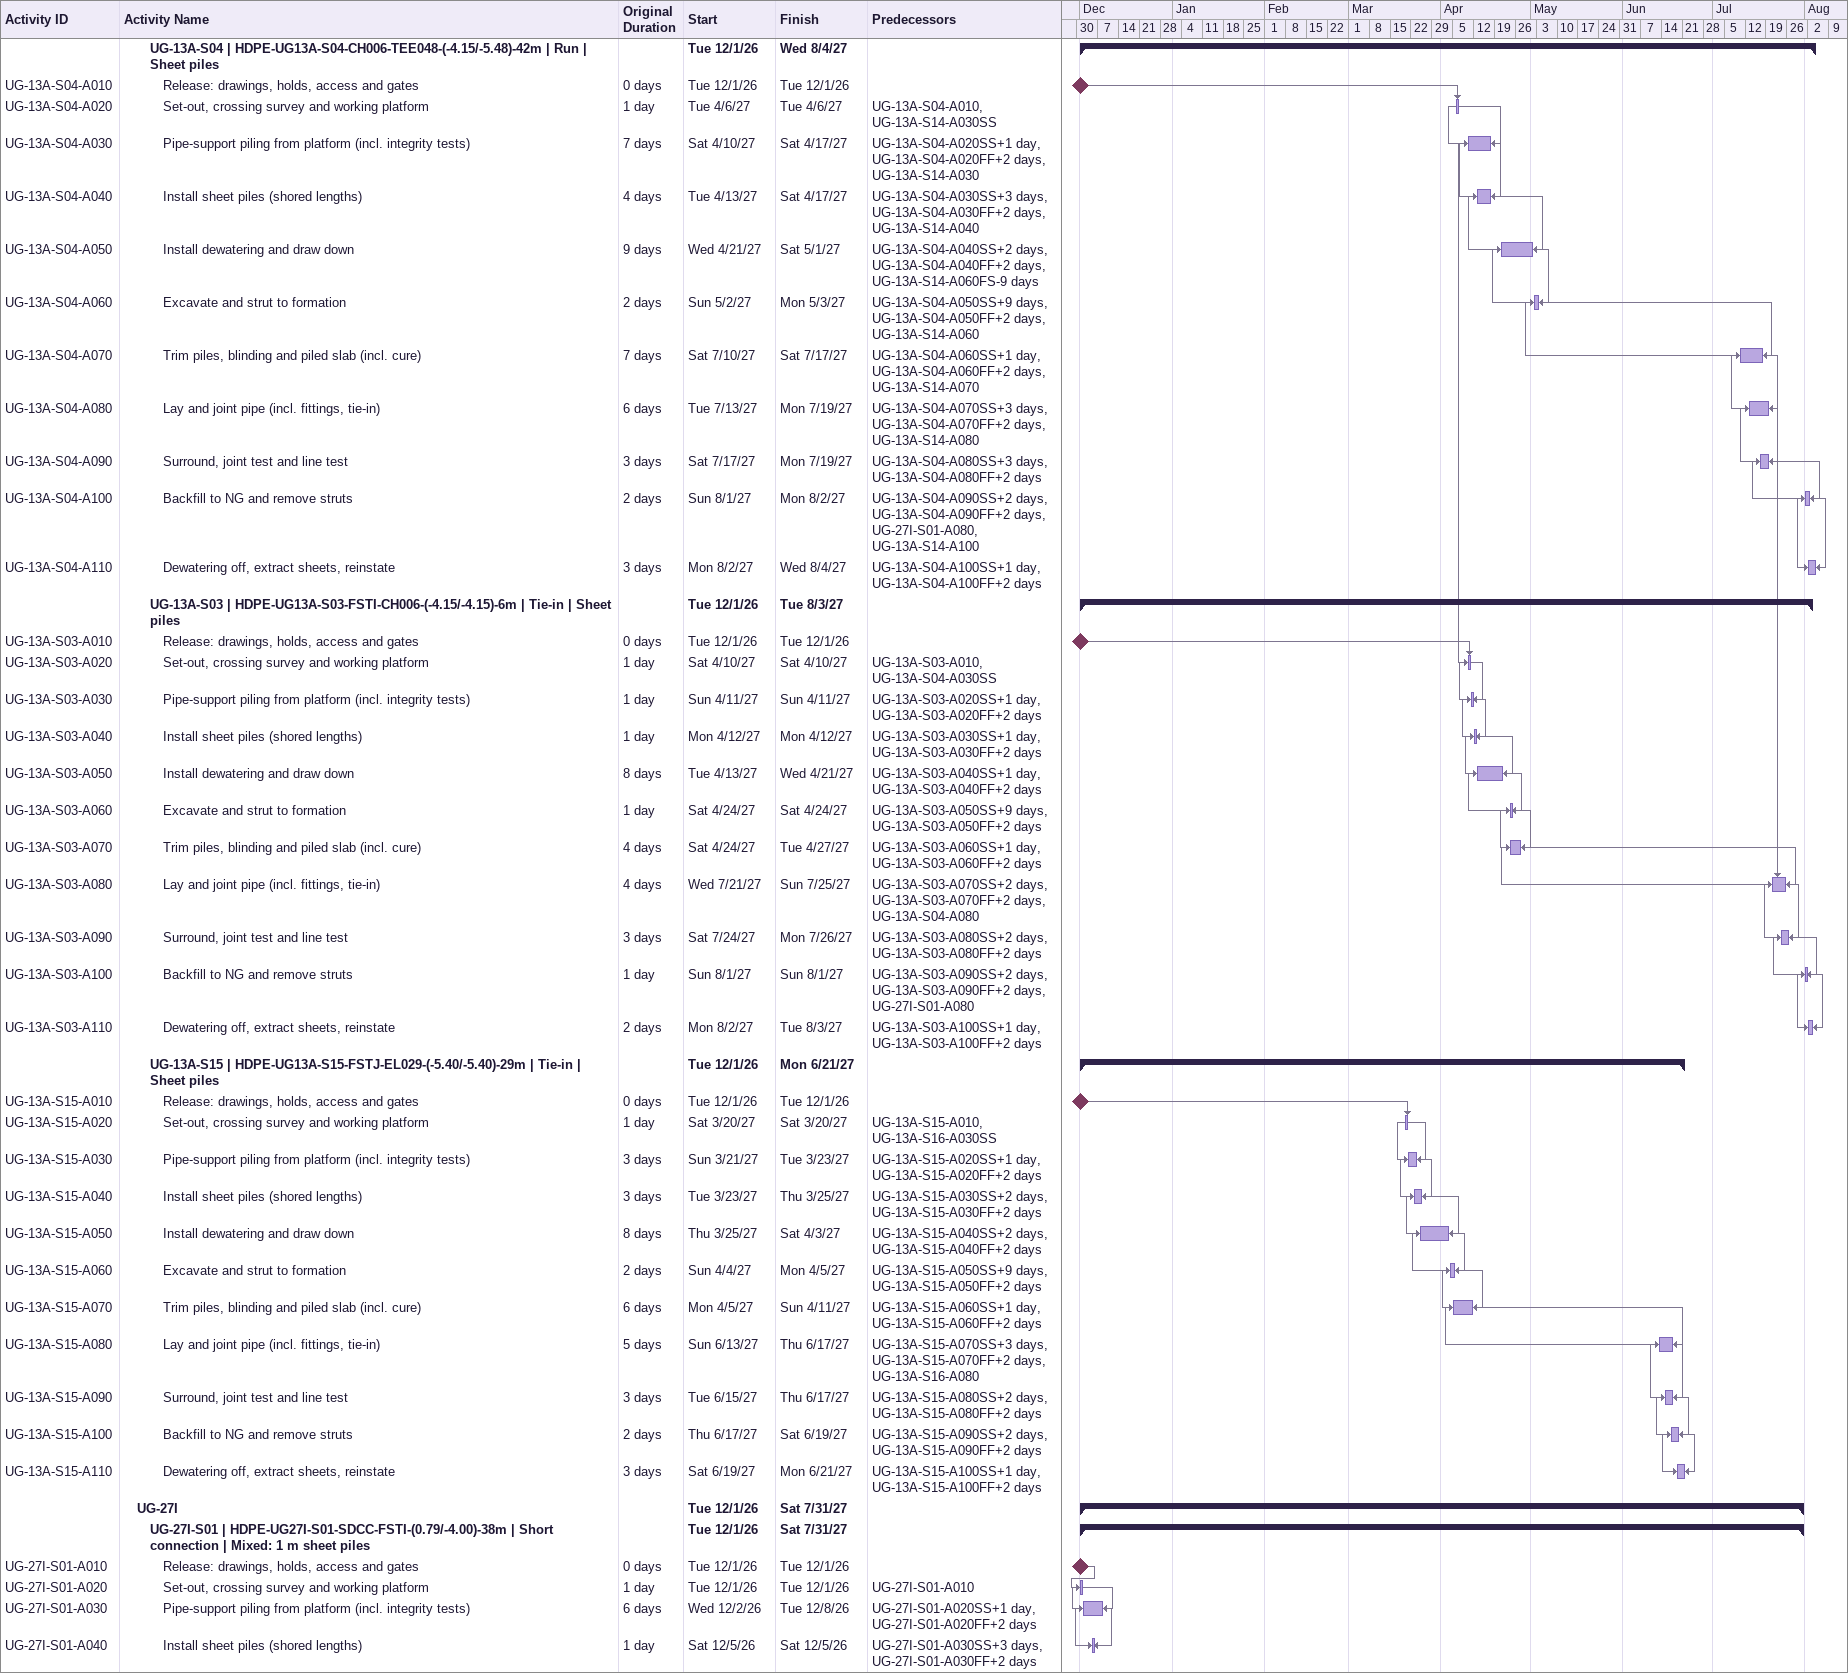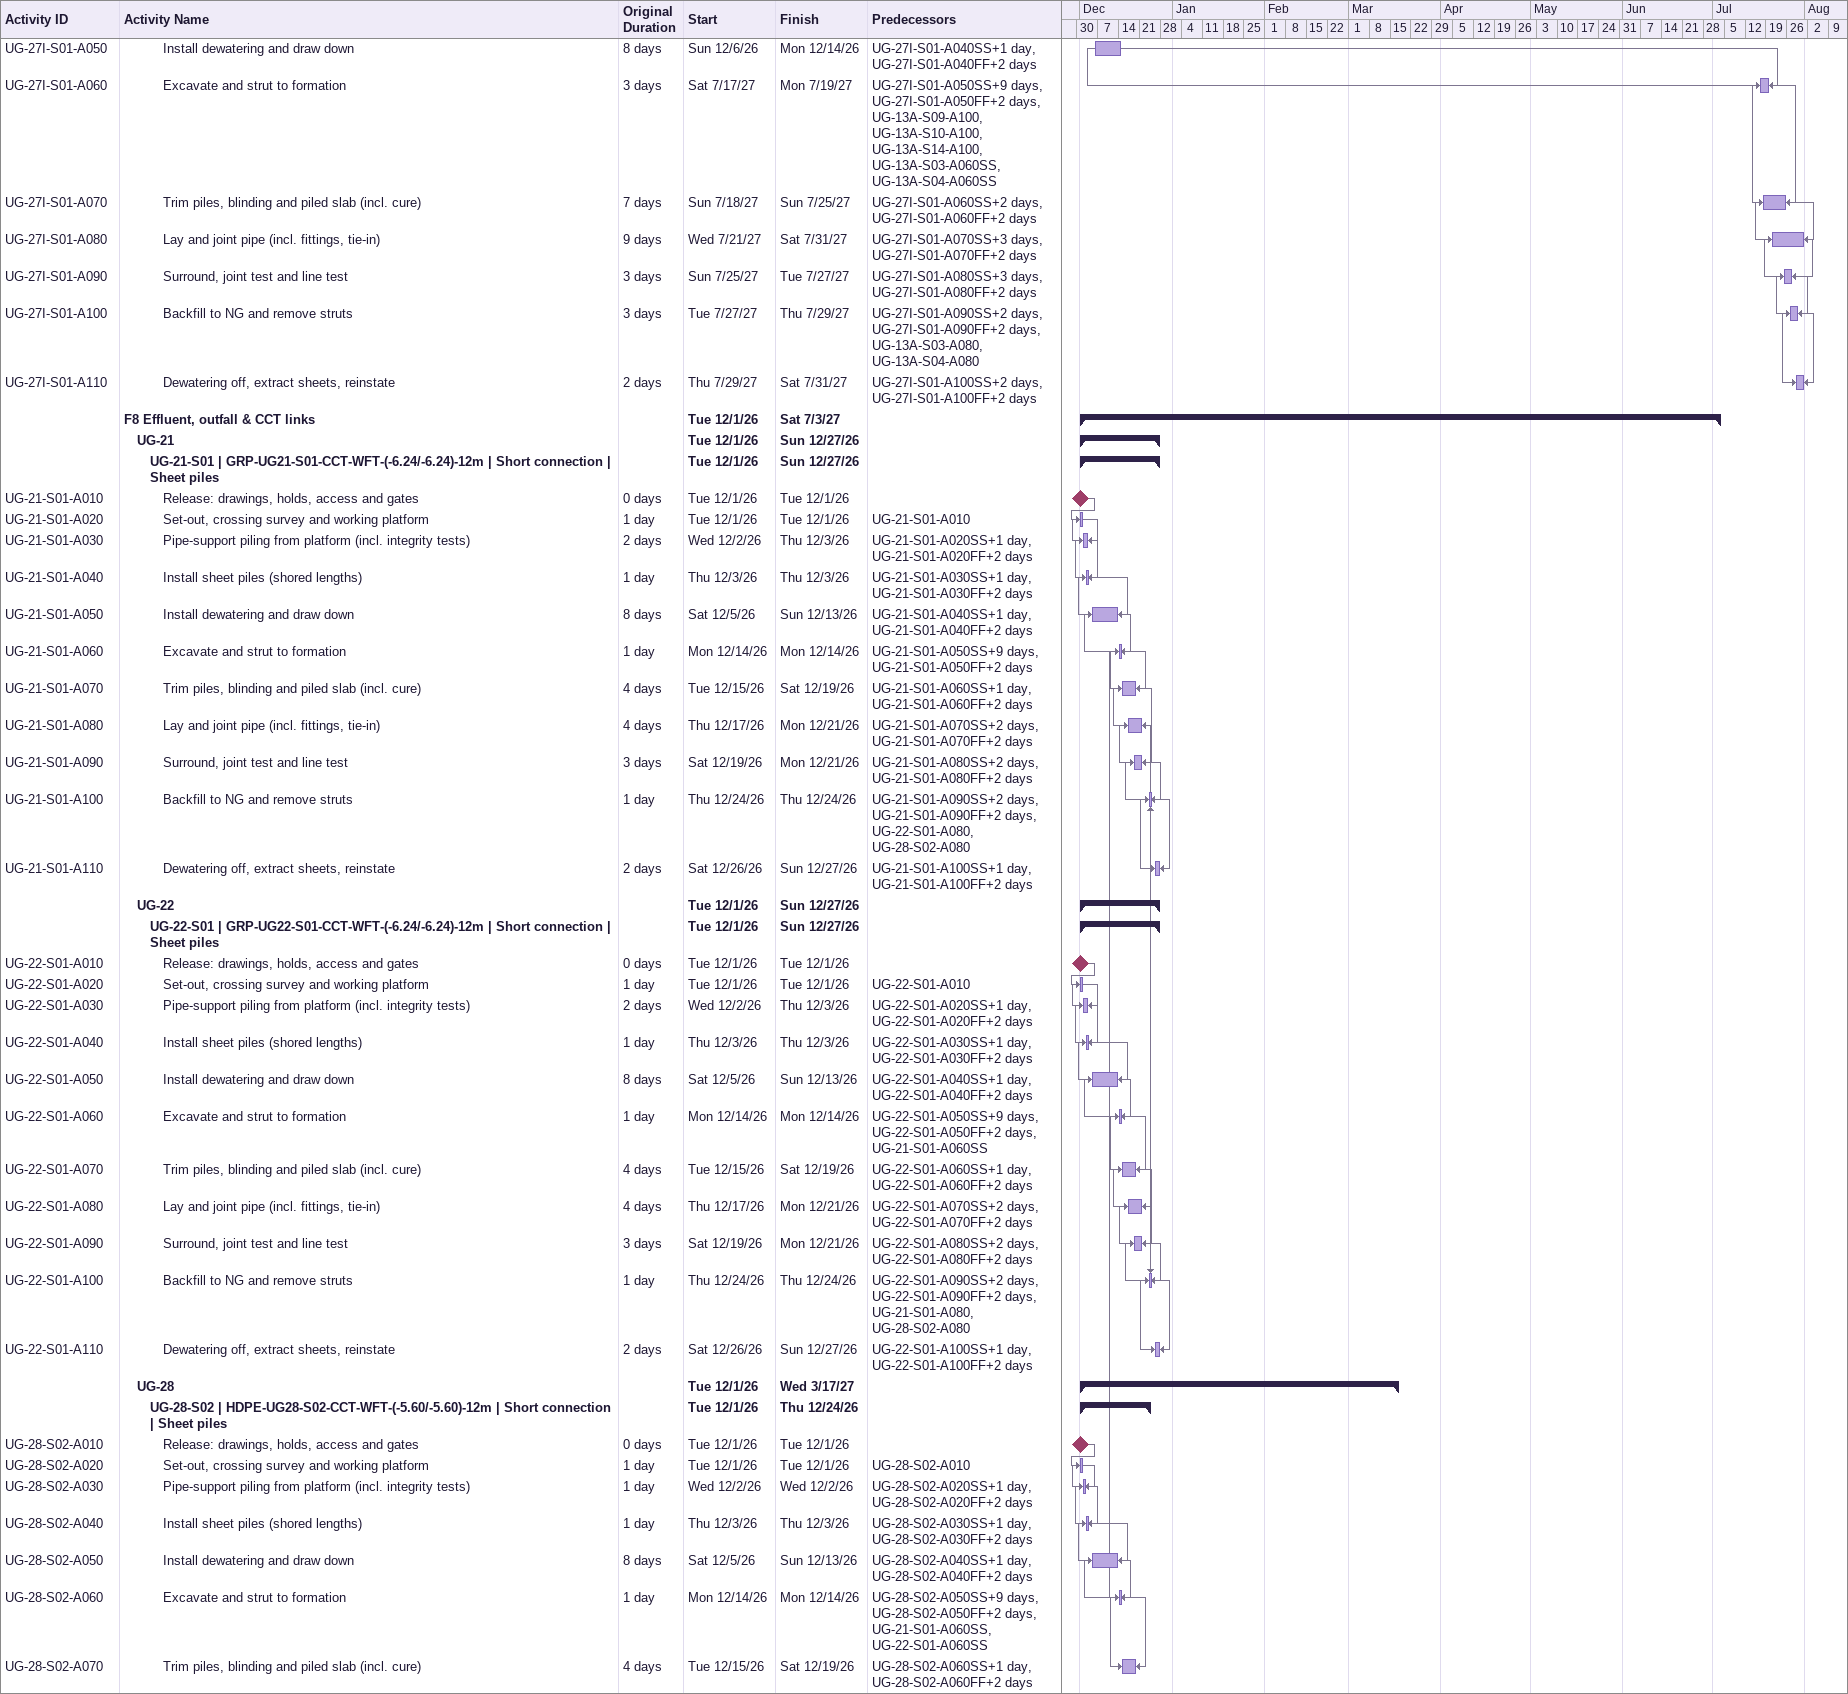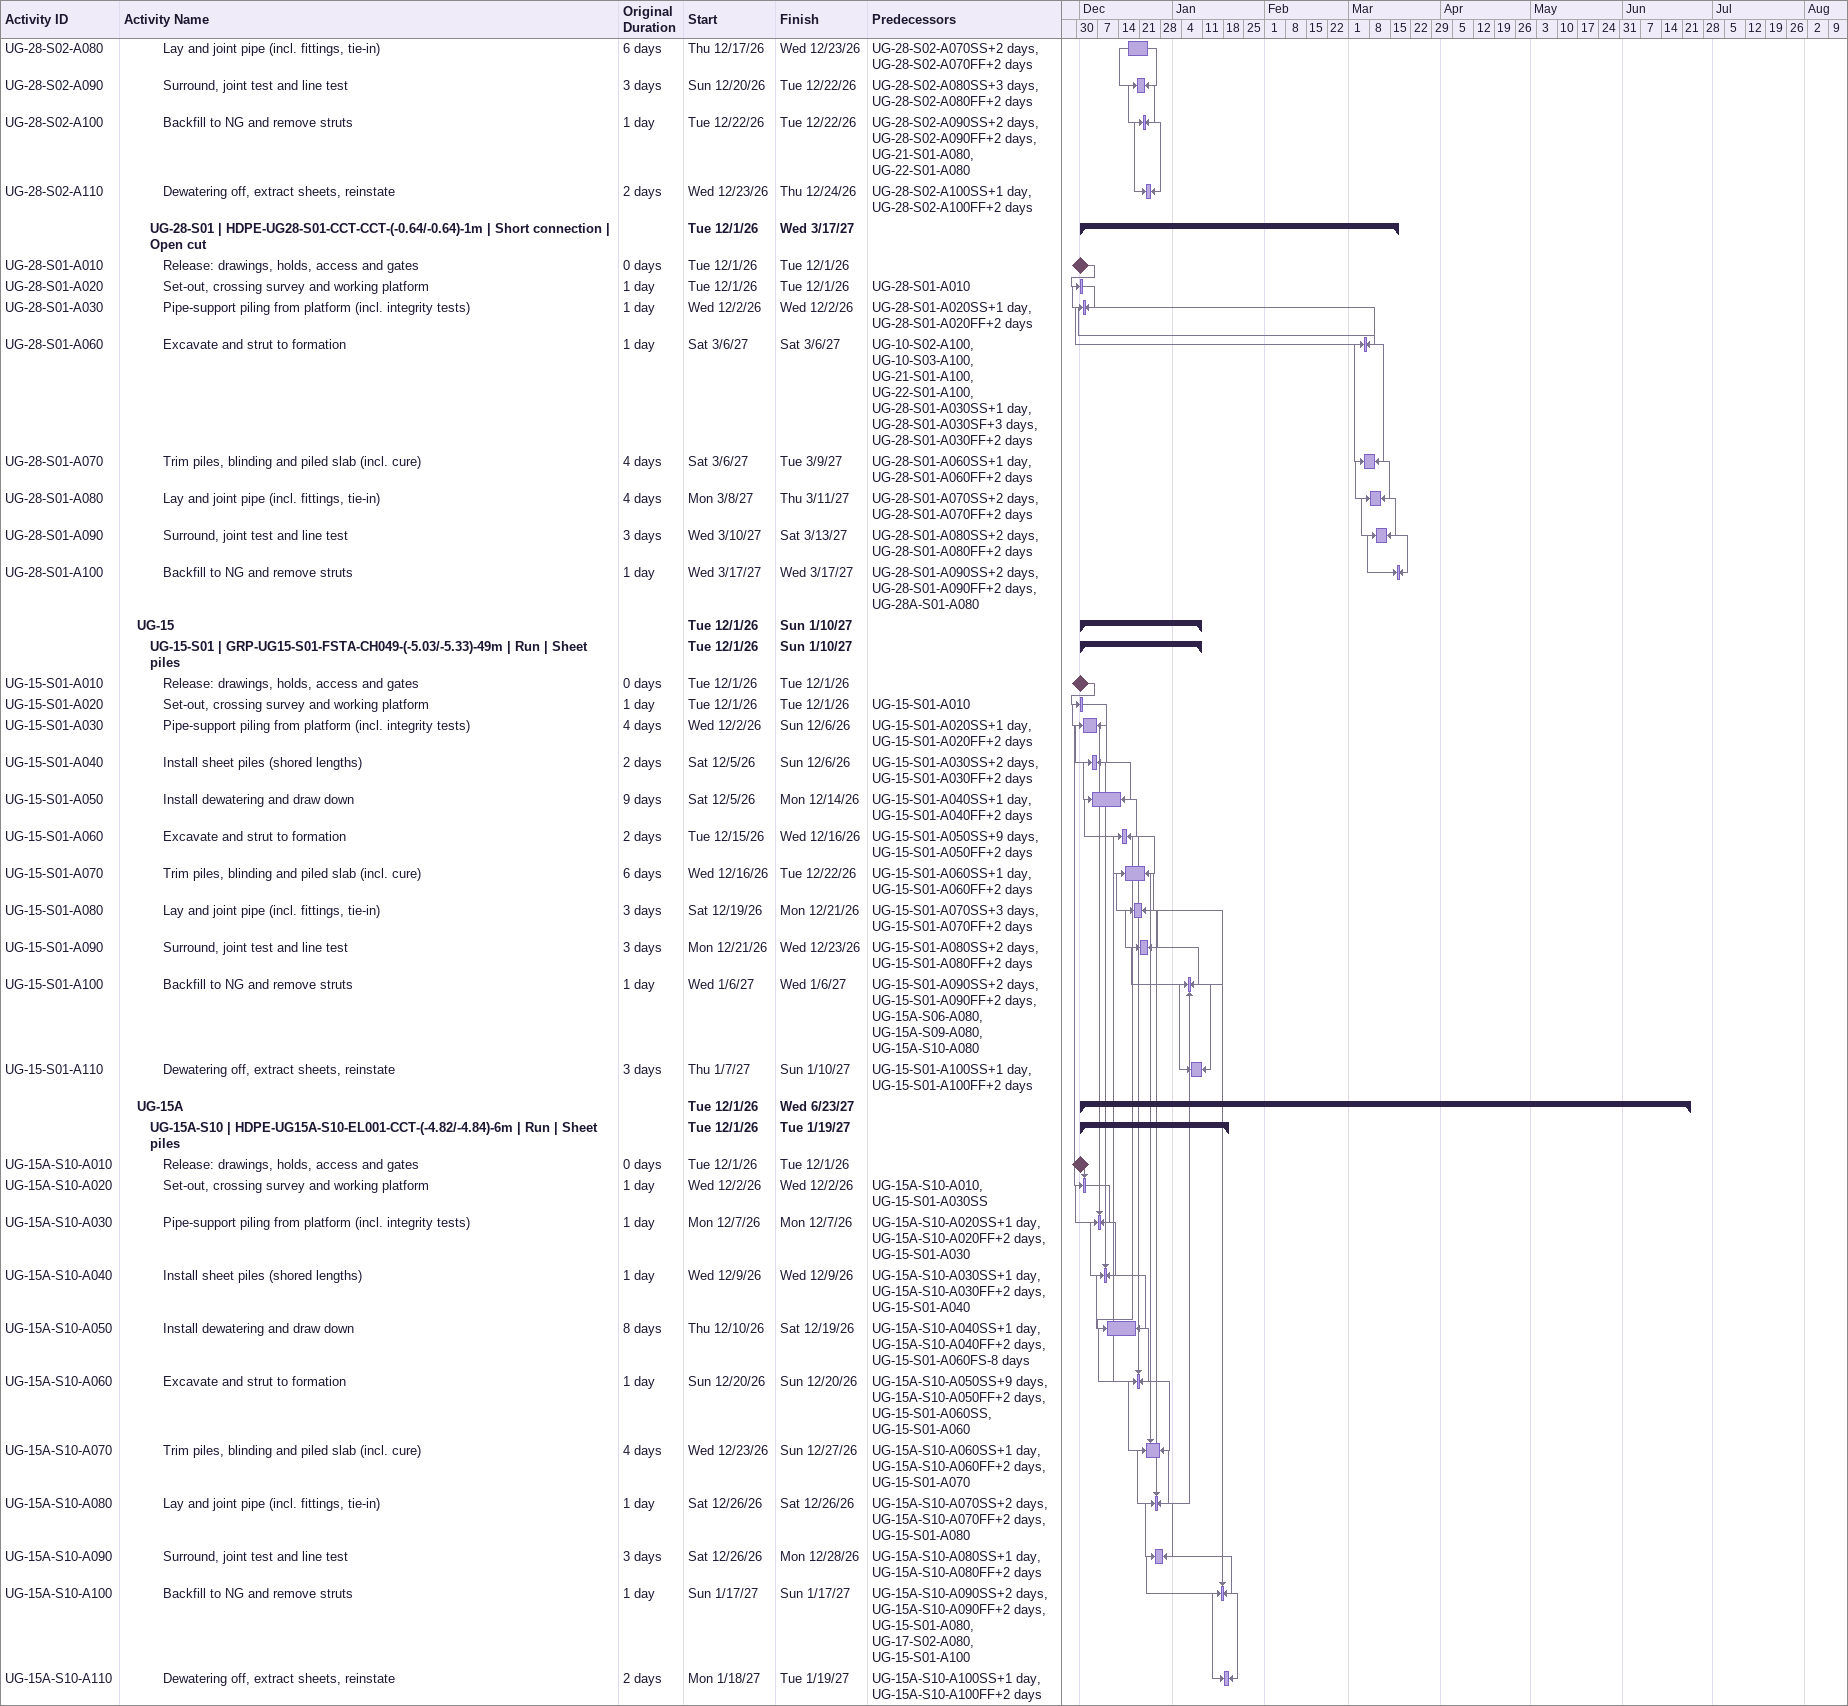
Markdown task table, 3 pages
| ID | Level | Task | Original duration | Start | Finish | Predecessors |
|---|---|---|---|---|---|---|
|  | 3 | **UG-13A-S04 \| HDPE-UG13A-S04-CH006-TEE048-(-4.15/-5.48)-42m \| Run \| Sheet piles** |  | 2026-12-01 | 2027-08-04 |  |
| UG-13A-S04-A010 | 4 | Release: drawings, holds, access and gates | 0d | 2026-12-01 | 2026-12-01 |  |
| UG-13A-S04-A020 | 4 | Set-out, crossing survey and working platform | 1d | 2027-04-06 | 2027-04-06 | UG-13A-S04-A010, UG-13A-S14-A030SS |
| UG-13A-S04-A030 | 4 | Pipe-support piling from platform (incl. integrity tests) | 7d | 2027-04-10 | 2027-04-17 | UG-13A-S04-A020SS+1d, UG-13A-S04-A020FF+2d, UG-13A-S14-A030 |
| UG-13A-S04-A040 | 4 | Install sheet piles (shored lengths) | 4d | 2027-04-13 | 2027-04-17 | UG-13A-S04-A030SS+3d, UG-13A-S04-A030FF+2d, UG-13A-S14-A040 |
| UG-13A-S04-A050 | 4 | Install dewatering and draw down | 9d | 2027-04-21 | 2027-05-01 | UG-13A-S04-A040SS+2d, UG-13A-S04-A040FF+2d, UG-13A-S14-A060FS-9d |
| UG-13A-S04-A060 | 4 | Excavate and strut to formation | 2d | 2027-05-02 | 2027-05-03 | UG-13A-S04-A050SS+9d, UG-13A-S04-A050FF+2d, UG-13A-S14-A060 |
| UG-13A-S04-A070 | 4 | Trim piles, blinding and piled slab (incl. cure) | 7d | 2027-07-10 | 2027-07-17 | UG-13A-S04-A060SS+1d, UG-13A-S04-A060FF+2d, UG-13A-S14-A070 |
| UG-13A-S04-A080 | 4 | Lay and joint pipe (incl. fittings, tie-in) | 6d | 2027-07-13 | 2027-07-19 | UG-13A-S04-A070SS+3d, UG-13A-S04-A070FF+2d, UG-13A-S14-A080 |
| UG-13A-S04-A090 | 4 | Surround, joint test and line test | 3d | 2027-07-17 | 2027-07-19 | UG-13A-S04-A080SS+3d, UG-13A-S04-A080FF+2d |
| UG-13A-S04-A100 | 4 | Backfill to NG and remove struts | 2d | 2027-08-01 | 2027-08-02 | UG-13A-S04-A090SS+2d, UG-13A-S04-A090FF+2d, UG-27I-S01-A080, UG-13A-S14-A100 |
| UG-13A-S04-A110 | 4 | Dewatering off, extract sheets, reinstate | 3d | 2027-08-02 | 2027-08-04 | UG-13A-S04-A100SS+1d, UG-13A-S04-A100FF+2d |
|  | 3 | **UG-13A-S03 \| HDPE-UG13A-S03-FSTI-CH006-(-4.15/-4.15)-6m \| Tie-in \| Sheet piles** |  | 2026-12-01 | 2027-08-03 |  |
| UG-13A-S03-A010 | 4 | Release: drawings, holds, access and gates | 0d | 2026-12-01 | 2026-12-01 |  |
| UG-13A-S03-A020 | 4 | Set-out, crossing survey and working platform | 1d | 2027-04-10 | 2027-04-10 | UG-13A-S03-A010, UG-13A-S04-A030SS |
| UG-13A-S03-A030 | 4 | Pipe-support piling from platform (incl. integrity tests) | 1d | 2027-04-11 | 2027-04-11 | UG-13A-S03-A020SS+1d, UG-13A-S03-A020FF+2d |
| UG-13A-S03-A040 | 4 | Install sheet piles (shored lengths) | 1d | 2027-04-12 | 2027-04-12 | UG-13A-S03-A030SS+1d, UG-13A-S03-A030FF+2d |
| UG-13A-S03-A050 | 4 | Install dewatering and draw down | 8d | 2027-04-13 | 2027-04-21 | UG-13A-S03-A040SS+1d, UG-13A-S03-A040FF+2d |
| UG-13A-S03-A060 | 4 | Excavate and strut to formation | 1d | 2027-04-24 | 2027-04-24 | UG-13A-S03-A050SS+9d, UG-13A-S03-A050FF+2d |
| UG-13A-S03-A070 | 4 | Trim piles, blinding and piled slab (incl. cure) | 4d | 2027-04-24 | 2027-04-27 | UG-13A-S03-A060SS+1d, UG-13A-S03-A060FF+2d |
| UG-13A-S03-A080 | 4 | Lay and joint pipe (incl. fittings, tie-in) | 4d | 2027-07-21 | 2027-07-25 | UG-13A-S03-A070SS+2d, UG-13A-S03-A070FF+2d, UG-13A-S04-A080 |
| UG-13A-S03-A090 | 4 | Surround, joint test and line test | 3d | 2027-07-24 | 2027-07-26 | UG-13A-S03-A080SS+2d, UG-13A-S03-A080FF+2d |
| UG-13A-S03-A100 | 4 | Backfill to NG and remove struts | 1d | 2027-08-01 | 2027-08-01 | UG-13A-S03-A090SS+2d, UG-13A-S03-A090FF+2d, UG-27I-S01-A080 |
| UG-13A-S03-A110 | 4 | Dewatering off, extract sheets, reinstate | 2d | 2027-08-02 | 2027-08-03 | UG-13A-S03-A100SS+1d, UG-13A-S03-A100FF+2d |
|  | 3 | **UG-13A-S15 \| HDPE-UG13A-S15-FSTJ-EL029-(-5.40/-5.40)-29m \| Tie-in \| Sheet piles** |  | 2026-12-01 | 2027-06-21 |  |
| UG-13A-S15-A010 | 4 | Release: drawings, holds, access and gates | 0d | 2026-12-01 | 2026-12-01 |  |
| UG-13A-S15-A020 | 4 | Set-out, crossing survey and working platform | 1d | 2027-03-20 | 2027-03-20 | UG-13A-S15-A010, UG-13A-S16-A030SS |
| UG-13A-S15-A030 | 4 | Pipe-support piling from platform (incl. integrity tests) | 3d | 2027-03-21 | 2027-03-23 | UG-13A-S15-A020SS+1d, UG-13A-S15-A020FF+2d |
| UG-13A-S15-A040 | 4 | Install sheet piles (shored lengths) | 3d | 2027-03-23 | 2027-03-25 | UG-13A-S15-A030SS+2d, UG-13A-S15-A030FF+2d |
| UG-13A-S15-A050 | 4 | Install dewatering and draw down | 8d | 2027-03-25 | 2027-04-03 | UG-13A-S15-A040SS+2d, UG-13A-S15-A040FF+2d |
| UG-13A-S15-A060 | 4 | Excavate and strut to formation | 2d | 2027-04-04 | 2027-04-05 | UG-13A-S15-A050SS+9d, UG-13A-S15-A050FF+2d |
| UG-13A-S15-A070 | 4 | Trim piles, blinding and piled slab (incl. cure) | 6d | 2027-04-05 | 2027-04-11 | UG-13A-S15-A060SS+1d, UG-13A-S15-A060FF+2d |
| UG-13A-S15-A080 | 4 | Lay and joint pipe (incl. fittings, tie-in) | 5d | 2027-06-13 | 2027-06-17 | UG-13A-S15-A070SS+3d, UG-13A-S15-A070FF+2d, UG-13A-S16-A080 |
| UG-13A-S15-A090 | 4 | Surround, joint test and line test | 3d | 2027-06-15 | 2027-06-17 | UG-13A-S15-A080SS+2d, UG-13A-S15-A080FF+2d |
| UG-13A-S15-A100 | 4 | Backfill to NG and remove struts | 2d | 2027-06-17 | 2027-06-19 | UG-13A-S15-A090SS+2d, UG-13A-S15-A090FF+2d |
| UG-13A-S15-A110 | 4 | Dewatering off, extract sheets, reinstate | 3d | 2027-06-19 | 2027-06-21 | UG-13A-S15-A100SS+1d, UG-13A-S15-A100FF+2d |
|  | 2 | **UG-27I** |  | 2026-12-01 | 2027-07-31 |  |
|  | 3 | **UG-27I-S01 \| HDPE-UG27I-S01-SDCC-FSTI-(0.79/-4.00)-38m \| Short connection \| Mixed: 1 m sheet piles** |  | 2026-12-01 | 2027-07-31 |  |
| UG-27I-S01-A010 | 4 | Release: drawings, holds, access and gates | 0d | 2026-12-01 | 2026-12-01 |  |
| UG-27I-S01-A020 | 4 | Set-out, crossing survey and working platform | 1d | 2026-12-01 | 2026-12-01 | UG-27I-S01-A010 |
| UG-27I-S01-A030 | 4 | Pipe-support piling from platform (incl. integrity tests) | 6d | 2026-12-02 | 2026-12-08 | UG-27I-S01-A020SS+1d, UG-27I-S01-A020FF+2d |
| UG-27I-S01-A040 | 4 | Install sheet piles (shored lengths) | 1d | 2026-12-05 | 2026-12-05 | UG-27I-S01-A030SS+3d, UG-27I-S01-A030FF+2d |
| UG-27I-S01-A050 | 4 | Install dewatering and draw down | 8d | 2026-12-06 | 2026-12-14 | UG-27I-S01-A040SS+1d, UG-27I-S01-A040FF+2d |
| UG-27I-S01-A060 | 4 | Excavate and strut to formation | 3d | 2027-07-17 | 2027-07-19 | UG-27I-S01-A050SS+9d, UG-27I-S01-A050FF+2d, UG-13A-S09-A100, UG-13A-S10-A100, UG-13A-S14-A100, UG-13A-S03-A060SS, UG-13A-S04-A060SS |
| UG-27I-S01-A070 | 4 | Trim piles, blinding and piled slab (incl. cure) | 7d | 2027-07-18 | 2027-07-25 | UG-27I-S01-A060SS+2d, UG-27I-S01-A060FF+2d |
| UG-27I-S01-A080 | 4 | Lay and joint pipe (incl. fittings, tie-in) | 9d | 2027-07-21 | 2027-07-31 | UG-27I-S01-A070SS+3d, UG-27I-S01-A070FF+2d |
| UG-27I-S01-A090 | 4 | Surround, joint test and line test | 3d | 2027-07-25 | 2027-07-27 | UG-27I-S01-A080SS+3d, UG-27I-S01-A080FF+2d |
| UG-27I-S01-A100 | 4 | Backfill to NG and remove struts | 3d | 2027-07-27 | 2027-07-29 | UG-27I-S01-A090SS+2d, UG-27I-S01-A090FF+2d, UG-13A-S03-A080, UG-13A-S04-A080 |
| UG-27I-S01-A110 | 4 | Dewatering off, extract sheets, reinstate | 2d | 2027-07-29 | 2027-07-31 | UG-27I-S01-A100SS+2d, UG-27I-S01-A100FF+2d |
|  | 1 | **F8 Effluent, outfall & CCT links** |  | 2026-12-01 | 2027-07-03 |  |
|  | 2 | **UG-21** |  | 2026-12-01 | 2026-12-27 |  |
|  | 3 | **UG-21-S01 \| GRP-UG21-S01-CCT-WFT-(-6.24/-6.24)-12m \| Short connection \| Sheet piles** |  | 2026-12-01 | 2026-12-27 |  |
| UG-21-S01-A010 | 4 | Release: drawings, holds, access and gates | 0d | 2026-12-01 | 2026-12-01 |  |
| UG-21-S01-A020 | 4 | Set-out, crossing survey and working platform | 1d | 2026-12-01 | 2026-12-01 | UG-21-S01-A010 |
| UG-21-S01-A030 | 4 | Pipe-support piling from platform (incl. integrity tests) | 2d | 2026-12-02 | 2026-12-03 | UG-21-S01-A020SS+1d, UG-21-S01-A020FF+2d |
| UG-21-S01-A040 | 4 | Install sheet piles (shored lengths) | 1d | 2026-12-03 | 2026-12-03 | UG-21-S01-A030SS+1d, UG-21-S01-A030FF+2d |
| UG-21-S01-A050 | 4 | Install dewatering and draw down | 8d | 2026-12-05 | 2026-12-13 | UG-21-S01-A040SS+1d, UG-21-S01-A040FF+2d |
| UG-21-S01-A060 | 4 | Excavate and strut to formation | 1d | 2026-12-14 | 2026-12-14 | UG-21-S01-A050SS+9d, UG-21-S01-A050FF+2d |
| UG-21-S01-A070 | 4 | Trim piles, blinding and piled slab (incl. cure) | 4d | 2026-12-15 | 2026-12-19 | UG-21-S01-A060SS+1d, UG-21-S01-A060FF+2d |
| UG-21-S01-A080 | 4 | Lay and joint pipe (incl. fittings, tie-in) | 4d | 2026-12-17 | 2026-12-21 | UG-21-S01-A070SS+2d, UG-21-S01-A070FF+2d |
| UG-21-S01-A090 | 4 | Surround, joint test and line test | 3d | 2026-12-19 | 2026-12-21 | UG-21-S01-A080SS+2d, UG-21-S01-A080FF+2d |
| UG-21-S01-A100 | 4 | Backfill to NG and remove struts | 1d | 2026-12-24 | 2026-12-24 | UG-21-S01-A090SS+2d, UG-21-S01-A090FF+2d, UG-22-S01-A080, UG-28-S02-A080 |
| UG-21-S01-A110 | 4 | Dewatering off, extract sheets, reinstate | 2d | 2026-12-26 | 2026-12-27 | UG-21-S01-A100SS+1d, UG-21-S01-A100FF+2d |
|  | 2 | **UG-22** |  | 2026-12-01 | 2026-12-27 |  |
|  | 3 | **UG-22-S01 \| GRP-UG22-S01-CCT-WFT-(-6.24/-6.24)-12m \| Short connection \| Sheet piles** |  | 2026-12-01 | 2026-12-27 |  |
| UG-22-S01-A010 | 4 | Release: drawings, holds, access and gates | 0d | 2026-12-01 | 2026-12-01 |  |
| UG-22-S01-A020 | 4 | Set-out, crossing survey and working platform | 1d | 2026-12-01 | 2026-12-01 | UG-22-S01-A010 |
| UG-22-S01-A030 | 4 | Pipe-support piling from platform (incl. integrity tests) | 2d | 2026-12-02 | 2026-12-03 | UG-22-S01-A020SS+1d, UG-22-S01-A020FF+2d |
| UG-22-S01-A040 | 4 | Install sheet piles (shored lengths) | 1d | 2026-12-03 | 2026-12-03 | UG-22-S01-A030SS+1d, UG-22-S01-A030FF+2d |
| UG-22-S01-A050 | 4 | Install dewatering and draw down | 8d | 2026-12-05 | 2026-12-13 | UG-22-S01-A040SS+1d, UG-22-S01-A040FF+2d |
| UG-22-S01-A060 | 4 | Excavate and strut to formation | 1d | 2026-12-14 | 2026-12-14 | UG-22-S01-A050SS+9d, UG-22-S01-A050FF+2d, UG-21-S01-A060SS |
| UG-22-S01-A070 | 4 | Trim piles, blinding and piled slab (incl. cure) | 4d | 2026-12-15 | 2026-12-19 | UG-22-S01-A060SS+1d, UG-22-S01-A060FF+2d |
| UG-22-S01-A080 | 4 | Lay and joint pipe (incl. fittings, tie-in) | 4d | 2026-12-17 | 2026-12-21 | UG-22-S01-A070SS+2d, UG-22-S01-A070FF+2d |
| UG-22-S01-A090 | 4 | Surround, joint test and line test | 3d | 2026-12-19 | 2026-12-21 | UG-22-S01-A080SS+2d, UG-22-S01-A080FF+2d |
| UG-22-S01-A100 | 4 | Backfill to NG and remove struts | 1d | 2026-12-24 | 2026-12-24 | UG-22-S01-A090SS+2d, UG-22-S01-A090FF+2d, UG-21-S01-A080, UG-28-S02-A080 |
| UG-22-S01-A110 | 4 | Dewatering off, extract sheets, reinstate | 2d | 2026-12-26 | 2026-12-27 | UG-22-S01-A100SS+1d, UG-22-S01-A100FF+2d |
|  | 2 | **UG-28** |  | 2026-12-01 | 2027-03-17 |  |
|  | 3 | **UG-28-S02 \| HDPE-UG28-S02-CCT-WFT-(-5.60/-5.60)-12m \| Short connection \| Sheet piles** |  | 2026-12-01 | 2026-12-24 |  |
| UG-28-S02-A010 | 4 | Release: drawings, holds, access and gates | 0d | 2026-12-01 | 2026-12-01 |  |
| UG-28-S02-A020 | 4 | Set-out, crossing survey and working platform | 1d | 2026-12-01 | 2026-12-01 | UG-28-S02-A010 |
| UG-28-S02-A030 | 4 | Pipe-support piling from platform (incl. integrity tests) | 1d | 2026-12-02 | 2026-12-02 | UG-28-S02-A020SS+1d, UG-28-S02-A020FF+2d |
| UG-28-S02-A040 | 4 | Install sheet piles (shored lengths) | 1d | 2026-12-03 | 2026-12-03 | UG-28-S02-A030SS+1d, UG-28-S02-A030FF+2d |
| UG-28-S02-A050 | 4 | Install dewatering and draw down | 8d | 2026-12-05 | 2026-12-13 | UG-28-S02-A040SS+1d, UG-28-S02-A040FF+2d |
| UG-28-S02-A060 | 4 | Excavate and strut to formation | 1d | 2026-12-14 | 2026-12-14 | UG-28-S02-A050SS+9d, UG-28-S02-A050FF+2d, UG-21-S01-A060SS, UG-22-S01-A060SS |
| UG-28-S02-A070 | 4 | Trim piles, blinding and piled slab (incl. cure) | 4d | 2026-12-15 | 2026-12-19 | UG-28-S02-A060SS+1d, UG-28-S02-A060FF+2d |
| UG-28-S02-A080 | 4 | Lay and joint pipe (incl. fittings, tie-in) | 6d | 2026-12-17 | 2026-12-23 | UG-28-S02-A070SS+2d, UG-28-S02-A070FF+2d |
| UG-28-S02-A090 | 4 | Surround, joint test and line test | 3d | 2026-12-20 | 2026-12-22 | UG-28-S02-A080SS+3d, UG-28-S02-A080FF+2d |
| UG-28-S02-A100 | 4 | Backfill to NG and remove struts | 1d | 2026-12-22 | 2026-12-22 | UG-28-S02-A090SS+2d, UG-28-S02-A090FF+2d, UG-21-S01-A080, UG-22-S01-A080 |
| UG-28-S02-A110 | 4 | Dewatering off, extract sheets, reinstate | 2d | 2026-12-23 | 2026-12-24 | UG-28-S02-A100SS+1d, UG-28-S02-A100FF+2d |
|  | 3 | **UG-28-S01 \| HDPE-UG28-S01-CCT-CCT-(-0.64/-0.64)-1m \| Short connection \| Open cut** |  | 2026-12-01 | 2027-03-17 |  |
| UG-28-S01-A010 | 4 | Release: drawings, holds, access and gates | 0d | 2026-12-01 | 2026-12-01 |  |
| UG-28-S01-A020 | 4 | Set-out, crossing survey and working platform | 1d | 2026-12-01 | 2026-12-01 | UG-28-S01-A010 |
| UG-28-S01-A030 | 4 | Pipe-support piling from platform (incl. integrity tests) | 1d | 2026-12-02 | 2026-12-02 | UG-28-S01-A020SS+1d, UG-28-S01-A020FF+2d |
| UG-28-S01-A060 | 4 | Excavate and strut to formation | 1d | 2027-03-06 | 2027-03-06 | UG-10-S02-A100, UG-10-S03-A100, UG-21-S01-A100, UG-22-S01-A100, UG-28-S01-A030SS+1d, UG-28-S01-A030SF+3d, UG-28-S01-A030FF+2d |
| UG-28-S01-A070 | 4 | Trim piles, blinding and piled slab (incl. cure) | 4d | 2027-03-06 | 2027-03-09 | UG-28-S01-A060SS+1d, UG-28-S01-A060FF+2d |
| UG-28-S01-A080 | 4 | Lay and joint pipe (incl. fittings, tie-in) | 4d | 2027-03-08 | 2027-03-11 | UG-28-S01-A070SS+2d, UG-28-S01-A070FF+2d |
| UG-28-S01-A090 | 4 | Surround, joint test and line test | 3d | 2027-03-10 | 2027-03-13 | UG-28-S01-A080SS+2d, UG-28-S01-A080FF+2d |
| UG-28-S01-A100 | 4 | Backfill to NG and remove struts | 1d | 2027-03-17 | 2027-03-17 | UG-28-S01-A090SS+2d, UG-28-S01-A090FF+2d, UG-28A-S01-A080 |
|  | 2 | **UG-15** |  | 2026-12-01 | 2027-01-10 |  |
|  | 3 | **UG-15-S01 \| GRP-UG15-S01-FSTA-CH049-(-5.03/-5.33)-49m \| Run \| Sheet piles** |  | 2026-12-01 | 2027-01-10 |  |
| UG-15-S01-A010 | 4 | Release: drawings, holds, access and gates | 0d | 2026-12-01 | 2026-12-01 |  |
| UG-15-S01-A020 | 4 | Set-out, crossing survey and working platform | 1d | 2026-12-01 | 2026-12-01 | UG-15-S01-A010 |
| UG-15-S01-A030 | 4 | Pipe-support piling from platform (incl. integrity tests) | 4d | 2026-12-02 | 2026-12-06 | UG-15-S01-A020SS+1d, UG-15-S01-A020FF+2d |
| UG-15-S01-A040 | 4 | Install sheet piles (shored lengths) | 2d | 2026-12-05 | 2026-12-06 | UG-15-S01-A030SS+2d, UG-15-S01-A030FF+2d |
| UG-15-S01-A050 | 4 | Install dewatering and draw down | 9d | 2026-12-05 | 2026-12-14 | UG-15-S01-A040SS+1d, UG-15-S01-A040FF+2d |
| UG-15-S01-A060 | 4 | Excavate and strut to formation | 2d | 2026-12-15 | 2026-12-16 | UG-15-S01-A050SS+9d, UG-15-S01-A050FF+2d |
| UG-15-S01-A070 | 4 | Trim piles, blinding and piled slab (incl. cure) | 6d | 2026-12-16 | 2026-12-22 | UG-15-S01-A060SS+1d, UG-15-S01-A060FF+2d |
| UG-15-S01-A080 | 4 | Lay and joint pipe (incl. fittings, tie-in) | 3d | 2026-12-19 | 2026-12-21 | UG-15-S01-A070SS+3d, UG-15-S01-A070FF+2d |
| UG-15-S01-A090 | 4 | Surround, joint test and line test | 3d | 2026-12-21 | 2026-12-23 | UG-15-S01-A080SS+2d, UG-15-S01-A080FF+2d |
| UG-15-S01-A100 | 4 | Backfill to NG and remove struts | 1d | 2027-01-06 | 2027-01-06 | UG-15-S01-A090SS+2d, UG-15-S01-A090FF+2d, UG-15A-S06-A080, UG-15A-S09-A080, UG-15A-S10-A080 |
| UG-15-S01-A110 | 4 | Dewatering off, extract sheets, reinstate | 3d | 2027-01-07 | 2027-01-10 | UG-15-S01-A100SS+1d, UG-15-S01-A100FF+2d |
|  | 2 | **UG-15A** |  | 2026-12-01 | 2027-06-23 |  |
|  | 3 | **UG-15A-S10 \| HDPE-UG15A-S10-EL001-CCT-(-4.82/-4.84)-6m \| Run \| Sheet piles** |  | 2026-12-01 | 2027-01-19 |  |
| UG-15A-S10-A010 | 4 | Release: drawings, holds, access and gates | 0d | 2026-12-01 | 2026-12-01 |  |
| UG-15A-S10-A020 | 4 | Set-out, crossing survey and working platform | 1d | 2026-12-02 | 2026-12-02 | UG-15A-S10-A010, UG-15-S01-A030SS |
| UG-15A-S10-A030 | 4 | Pipe-support piling from platform (incl. integrity tests) | 1d | 2026-12-07 | 2026-12-07 | UG-15A-S10-A020SS+1d, UG-15A-S10-A020FF+2d, UG-15-S01-A030 |
| UG-15A-S10-A040 | 4 | Install sheet piles (shored lengths) | 1d | 2026-12-09 | 2026-12-09 | UG-15A-S10-A030SS+1d, UG-15A-S10-A030FF+2d, UG-15-S01-A040 |
| UG-15A-S10-A050 | 4 | Install dewatering and draw down | 8d | 2026-12-10 | 2026-12-19 | UG-15A-S10-A040SS+1d, UG-15A-S10-A040FF+2d, UG-15-S01-A060FS-8d |
| UG-15A-S10-A060 | 4 | Excavate and strut to formation | 1d | 2026-12-20 | 2026-12-20 | UG-15A-S10-A050SS+9d, UG-15A-S10-A050FF+2d, UG-15-S01-A060SS, UG-15-S01-A060 |
| UG-15A-S10-A070 | 4 | Trim piles, blinding and piled slab (incl. cure) | 4d | 2026-12-23 | 2026-12-27 | UG-15A-S10-A060SS+1d, UG-15A-S10-A060FF+2d, UG-15-S01-A070 |
| UG-15A-S10-A080 | 4 | Lay and joint pipe (incl. fittings, tie-in) | 1d | 2026-12-26 | 2026-12-26 | UG-15A-S10-A070SS+2d, UG-15A-S10-A070FF+2d, UG-15-S01-A080 |
| UG-15A-S10-A090 | 4 | Surround, joint test and line test | 3d | 2026-12-26 | 2026-12-28 | UG-15A-S10-A080SS+1d, UG-15A-S10-A080FF+2d |
| UG-15A-S10-A100 | 4 | Backfill to NG and remove struts | 1d | 2027-01-17 | 2027-01-17 | UG-15A-S10-A090SS+2d, UG-15A-S10-A090FF+2d, UG-15-S01-A080, UG-17-S02-A080, UG-15-S01-A100 |
| UG-15A-S10-A110 | 4 | Dewatering off, extract sheets, reinstate | 2d | 2027-01-18 | 2027-01-19 | UG-15A-S10-A100SS+1d, UG-15A-S10-A100FF+2d |
